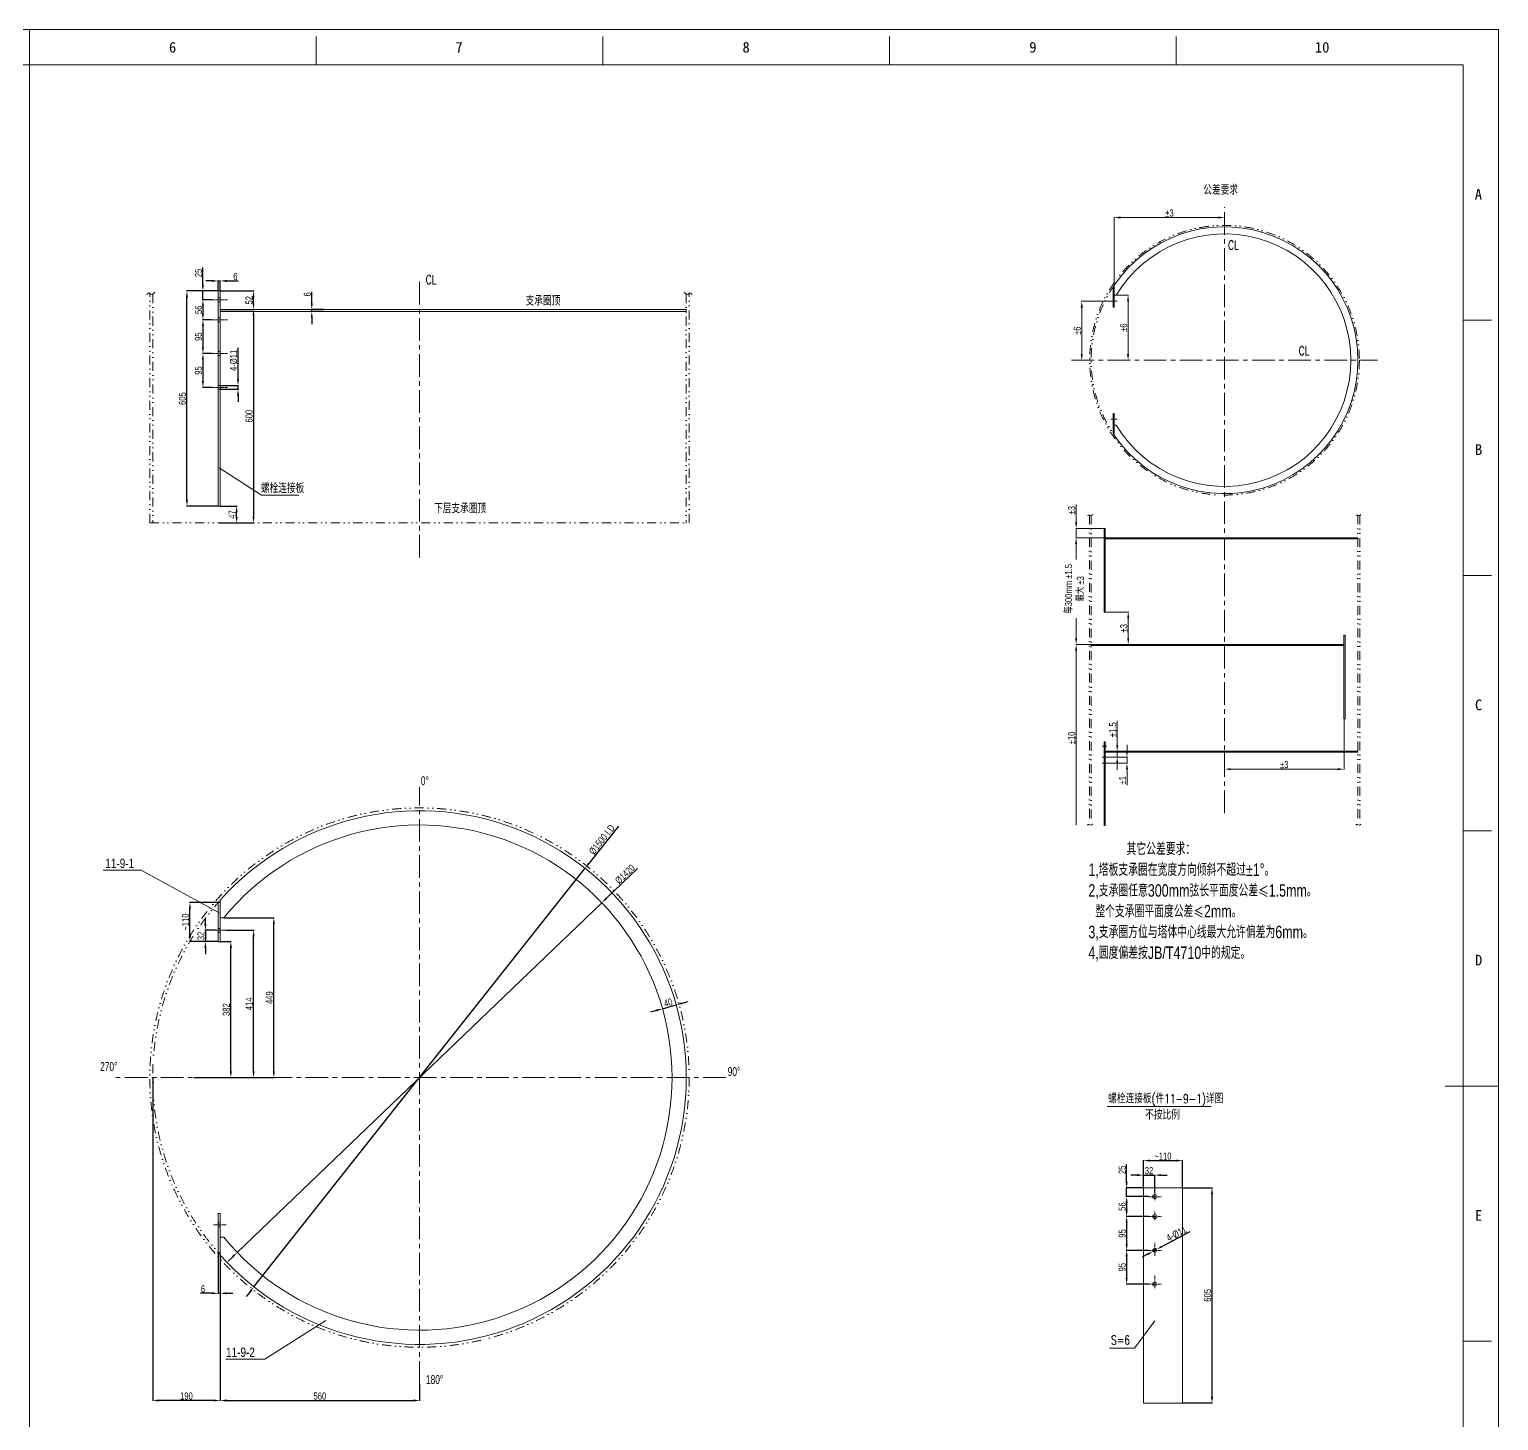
# Model space of a CAD drawing. Header units: millimetres. Extents: x 8160 to 405605, y -30951 to 80400.
# Drawn here: x 127769 to 144289, y 16830 to 32472 of the extents above; entities that cross this region are included whole.
import ezdxf

# ---------------------------------------------------------------- set-up
doc = ezdxf.new("R2010")
doc.units = ezdxf.units.MM
doc.linetypes.add('CENTER', pattern=[50.8, 31.75, -6.35, 6.35, -6.35])
doc.linetypes.add('DIVIDE', pattern=[31.75, 12.7, -6.35, 0, -6.35, 0, -6.35])
doc.layers.get('0').update_dxf_attribs({"lineweight": 13})
doc.layers.get('Defpoints').update_dxf_attribs({"lineweight": 13})
for name, color, linetype, lineweight in [('CENTER', 1, 'CENTER', 13), ('DIM', 7, 'Continuous', 13), ('DIVIDE', 3, 'DIVIDE', 13), ('PROFILE', 4, 'Continuous', 15), ('SEE', 2, 'Continuous', 13), ('table_o', 161, 'Continuous', 13)]:
    doc.layers.add(name, color=color, linetype=linetype, lineweight=lineweight)
doc.styles.add('HZ', font='txt.shx', dxfattribs={"width": 0.75, "bigfont": 'tcc_hzdx.shx'})
doc.styles.add('HZDX', font='tcc_simp.shx', dxfattribs={"width": 0.8, "height": 80, "bigfont": 'hzdx.shx'})
doc.styles.add('TCC', font='tcc_simp.shx', dxfattribs={"width": 0.75, "bigfont": 'tcc_hzdx.shx'})
doc.styles.add('图签', font='SimSun.ttf', dxfattribs={"height": 3})
doc.dimstyles.new('uni', dxfattribs={"dimtxt": 90, "dimasz": 70, "dimexe": 5, "dimexo": 0.625, "dimgap": 10, "dimtad": 1, "dimdec": 0, "dimdsep": 46, "dimtxsty": 'HZDX', "dimcen": 2.5, "dimadec": 0, "dimazin": 0, "dimtfac": 1, "dimtdec": 0, "dimtmove": 0, "dimatfit": 3, "dimfxl": 0, "dimarcsym": 0})

# ---------------------------------------------------------------- blocks, each defined once
blk = doc.blocks.new('*D259')
at = {"layer": 'Defpoints', "color": 0}
for p in [(129155, 20687), (129915, 18691), (129155, 17056)]:
    blk.add_point(p, dxfattribs=at)
at = {"layer": 'DIM', "color": 0, "lineweight": -2}
for p, q in [((129155, 20686), (129155, 17051)), ((129915, 18691), (129915, 17051)), ((129845, 17056), (129225, 17056))]:
    blk.add_line(p, q, dxfattribs=at)
at = {"layer": 'DIM', "color": 0}
for points in [[(129225, 17068), (129225, 17044), (129155, 17056)], [(129845, 17068), (129845, 17044), (129915, 17056)]]:
    blk.add_solid(points, dxfattribs=at)
at = {"layer": 'DIM', "color": 0, "insert": (129535, 17106), "char_height": 80, "attachment_point": 5, "style": 'HZDX'}
blk.add_mtext('190', dxfattribs=at)
blk = doc.blocks.new('*D260')
at = {"layer": 'Defpoints', "color": 0}
for p in [(129915, 18691), (132155, 17243), (132155, 17056)]:
    blk.add_point(p, dxfattribs=at)
at = {"layer": 'DIM', "color": 0, "lineweight": -2}
for p, q in [((129915, 18691), (129915, 17051)), ((132155, 17243), (132155, 17051)), ((129985, 17056), (132085, 17056))]:
    blk.add_line(p, q, dxfattribs=at)
at = {"layer": 'DIM', "color": 0}
for points in [[(129985, 17068), (129985, 17044), (129915, 17056)], [(132085, 17068), (132085, 17044), (132155, 17056)]]:
    blk.add_solid(points, dxfattribs=at)
at = {"layer": 'DIM', "color": 0, "insert": (131035, 17106), "char_height": 80, "attachment_point": 5, "style": 'HZDX'}
blk.add_mtext('560', dxfattribs=at)
blk = doc.blocks.new('*D261')
at = {"layer": 'Defpoints', "color": 0}
for p in [(129891, 18718), (129915, 18691), (129891, 18261)]:
    blk.add_point(p, dxfattribs=at)
at = {"layer": 'DIM', "color": 0, "lineweight": -2}
for p, q in [((129891, 18718), (129891, 18256)), ((129915, 18691), (129915, 18256)), ((129821, 18261), (129691, 18261)), ((129915, 18261), (129891, 18261)), ((129985, 18261), (130055, 18261))]:
    blk.add_line(p, q, dxfattribs=at)
at = {"layer": 'DIM', "color": 0}
for points in [[(129821, 18273), (129821, 18250), (129891, 18261)], [(129985, 18273), (129985, 18250), (129915, 18261)]]:
    blk.add_solid(points, dxfattribs=at)
at = {"layer": 'DIM', "color": 0, "insert": (129721, 18311), "char_height": 80, "attachment_point": 5, "style": 'HZDX'}
blk.add_mtext('6', dxfattribs=at)
blk = doc.blocks.new('*D262')
at = {"layer": 'Defpoints', "color": 0}
for p in [(129861, 22343), (129748, 22215), (129891, 22215)]:
    blk.add_point(p, dxfattribs=at)
at = {"layer": 'DIM', "color": 0, "lineweight": -2}
for p, q in [((129748, 22413), (129748, 22483)), ((129860, 22343), (129743, 22343)), ((129748, 22343), (129748, 22215)), ((129890, 22215), (129743, 22215)), ((129748, 22145), (129748, 22075))]:
    blk.add_line(p, q, dxfattribs=at)
at = {"layer": 'DIM', "color": 0}
for points in [[(129736, 22413), (129759, 22413), (129748, 22343)], [(129736, 22145), (129759, 22145), (129748, 22215)]]:
    blk.add_solid(points, dxfattribs=at)
at = {"layer": 'DIM', "color": 0, "insert": (129698, 22279), "char_height": 80, "attachment_point": 5, "rotation": 90, "style": 'HZDX'}
blk.add_mtext('32', dxfattribs=at)
blk = doc.blocks.new('*D263')
at = {"layer": 'Defpoints', "color": 0}
for p in [(129955, 22483), (130517, 22483), (129615, 20687)]:
    blk.add_point(p, dxfattribs=at)
at = {"layer": 'DIM', "color": 0, "lineweight": -2}
for p, q in [((129956, 22483), (130522, 22483)), ((130517, 20757), (130517, 22413)), ((129616, 20687), (130522, 20687))]:
    blk.add_line(p, q, dxfattribs=at)
at = {"layer": 'DIM', "color": 0}
for points in [[(130505, 22413), (130529, 22413), (130517, 22483)], [(130505, 20757), (130529, 20757), (130517, 20687)]]:
    blk.add_solid(points, dxfattribs=at)
at = {"layer": 'DIM', "color": 0, "insert": (130467, 21585), "char_height": 80, "attachment_point": 5, "rotation": 90, "style": 'HZDX'}
blk.add_mtext('449', dxfattribs=at)
blk = doc.blocks.new('*D264')
at = {"layer": 'Defpoints', "color": 0}
for p in [(134016, 23040), (130294, 18333)]:
    blk.add_point(p, dxfattribs=at)
at = {"layer": 'DIM', "color": 0, "lineweight": -2}
for p, q in [((134391, 23515), (134059, 23095)), ((130294, 18333), (134016, 23040)), ((130251, 18279), (130207, 18224))]:
    blk.add_line(p, q, dxfattribs=at)
at = {"layer": 'DIM', "color": 0}
for points in [[(134050, 23102), (134068, 23088), (134016, 23040)], [(130242, 18286), (130260, 18271), (130294, 18333)]]:
    blk.add_solid(points, dxfattribs=at)
at = {"layer": 'DIM', "color": 0, "insert": (134207, 23363), "char_height": 80, "attachment_point": 5, "rotation": 51.6667, "style": 'HZDX'}
blk.add_mtext('%%C1500 I.D', dxfattribs=at)
blk = doc.blocks.new('*D251')
at = {"layer": 'Defpoints', "color": 0}
for p in [(135041, 21504), (135041, 21504), (134888, 21461)]:
    blk.add_point(p, dxfattribs=at)
at = {"layer": 'DIM', "color": 0, "lineweight": -2}
for p, q in [((134888, 21461), (135041, 21504)), ((135042, 21504), (135043, 21499)), ((135109, 21523), (135176, 21542)), ((134820, 21441), (134753, 21422)), ((134888, 21460), (134889, 21456))]:
    blk.add_line(p, q, dxfattribs=at)
at = {"layer": 'DIM', "color": 0}
for points in [[(135106, 21534), (135112, 21512), (135041, 21504)], [(134817, 21453), (134823, 21430), (134888, 21461)]]:
    blk.add_solid(points, dxfattribs=at)
at = {"layer": 'DIM', "color": 0, "insert": (134951, 21530), "char_height": 80, "attachment_point": 5, "rotation": 15.8117, "style": 'HZDX'}
blk.add_mtext('40', dxfattribs=at)
blk = doc.blocks.new('*D258')
at = {"layer": 'Defpoints', "color": 0}
for p in [(129574, 22655), (129891, 22655), (129891, 22215)]:
    blk.add_point(p, dxfattribs=at)
at = {"layer": 'DIM', "color": 0, "lineweight": -2}
for p, q in [((129890, 22655), (129569, 22655)), ((129574, 22285), (129574, 22585)), ((129890, 22215), (129569, 22215))]:
    blk.add_line(p, q, dxfattribs=at)
at = {"layer": 'DIM', "color": 0}
for points in [[(129563, 22585), (129586, 22585), (129574, 22655)], [(129563, 22285), (129586, 22285), (129574, 22215)]]:
    blk.add_solid(points, dxfattribs=at)
at = {"layer": 'DIM', "color": 0, "insert": (129524, 22435), "char_height": 80, "attachment_point": 5, "rotation": 90, "style": 'HZDX'}
blk.add_mtext('~110', dxfattribs=at)
blk = doc.blocks.new('*D698')
at = {"layer": 'Defpoints', "color": 0}
for p in [(88556, 9970), (89796, 9882), (88556, 9210)]:
    blk.add_point(p, dxfattribs=at)
at = {"layer": 'DIM', "color": 0, "lineweight": -2}
for p, q in [((88556, 9211), (88556, 9975)), ((89726, 9970), (88626, 9970)), ((89796, 9882), (89796, 9975))]:
    blk.add_line(p, q, dxfattribs=at)
at = {"layer": 'DIM', "color": 0}
for points in [[(88626, 9982), (88626, 9958), (88556, 9970)], [(89726, 9982), (89726, 9958), (89796, 9970)]]:
    blk.add_solid(points, dxfattribs=at)
at = {"layer": 'DIM', "color": 0, "insert": (89176, 10020), "char_height": 80, "attachment_point": 5, "style": 'HZDX'}
blk.add_mtext('%%p3', dxfattribs=at)
blk = doc.blocks.new('*D699')
at = {"layer": 'Defpoints', "color": 0}
for p in [(88579, 9098), (88579, 8366), (88711, 8366)]:
    blk.add_point(p, dxfattribs=at)
at = {"layer": 'DIM', "color": 0, "lineweight": -2}
for p, q in [((88580, 9098), (88716, 9098)), ((88711, 9028), (88711, 8436)), ((88580, 8366), (88716, 8366))]:
    blk.add_line(p, q, dxfattribs=at)
at = {"layer": 'DIM', "color": 0}
for points in [[(88699, 9028), (88723, 9028), (88711, 9098)], [(88699, 8436), (88723, 8436), (88711, 8366)]]:
    blk.add_solid(points, dxfattribs=at)
at = {"layer": 'DIM', "color": 0, "insert": (88661, 8732), "char_height": 80, "attachment_point": 5, "rotation": 90, "style": 'HZDX'}
blk.add_mtext('%%p6', dxfattribs=at)
blk = doc.blocks.new('*D700')
at = {"layer": 'Defpoints', "color": 0}
for p in [(88517, 9028), (88190, 8366), (88280, 8366)]:
    blk.add_point(p, dxfattribs=at)
at = {"layer": 'DIM', "color": 0, "lineweight": -2}
for p, q in [((88516, 9028), (88185, 9028)), ((88190, 8958), (88190, 8436)), ((88279, 8366), (88185, 8366))]:
    blk.add_line(p, q, dxfattribs=at)
at = {"layer": 'DIM', "color": 0}
for points in [[(88178, 8958), (88202, 8958), (88190, 9028)], [(88178, 8436), (88202, 8436), (88190, 8366)]]:
    blk.add_solid(points, dxfattribs=at)
at = {"layer": 'DIM', "color": 0, "insert": (88140, 8697), "char_height": 80, "attachment_point": 5, "rotation": 90, "style": 'HZDX'}
blk.add_mtext('%%p6', dxfattribs=at)
blk = doc.blocks.new('*D701')
at = {"layer": 'Defpoints', "color": 0}
for p in [(88127, 6474), (88441, 6474), (88453, 6370)]:
    blk.add_point(p, dxfattribs=at)
at = {"layer": 'DIM', "color": 0, "lineweight": -2}
for p, q in [((88127, 6544), (88127, 6745)), ((88440, 6474), (88122, 6474)), ((88127, 6370), (88127, 6474)), ((88452, 6370), (88122, 6370)), ((88127, 6300), (88127, 6230))]:
    blk.add_line(p, q, dxfattribs=at)
at = {"layer": 'DIM', "color": 0}
for points in [[(88115, 6544), (88138, 6544), (88127, 6474)], [(88115, 6300), (88138, 6300), (88127, 6370)]]:
    blk.add_solid(points, dxfattribs=at)
at = {"layer": 'DIM', "color": 0, "insert": (88077, 6679), "char_height": 80, "attachment_point": 5, "rotation": 90, "style": 'HZDX'}
blk.add_mtext('%%P3', dxfattribs=at)
blk = doc.blocks.new('*D702')
at = {"layer": 'Defpoints', "color": 0}
for p in [(88453, 6370), (88127, 5170), (88296, 5170)]:
    blk.add_point(p, dxfattribs=at)
at = {"layer": 'DIM', "color": 0, "lineweight": -2}
for p, q in [((88452, 6370), (88122, 6370)), ((88127, 6300), (88127, 6124)), ((88127, 5240), (88127, 5467)), ((88295, 5170), (88122, 5170))]:
    blk.add_line(p, q, dxfattribs=at)
at = {"layer": 'DIM', "color": 0}
for points in [[(88115, 6300), (88138, 6300), (88127, 6370)], [(88115, 5240), (88138, 5240), (88127, 5170)]]:
    blk.add_solid(points, dxfattribs=at)
at = {"layer": 'DIM', "color": 0, "insert": (88109, 5795), "char_height": 80, "attachment_point": 5, "rotation": 90, "style": 'HZDX'}
blk.add_mtext('每300mm %%P1.5\\P最大 %%p3', dxfattribs=at)
blk = doc.blocks.new('*D703')
at = {"layer": 'Defpoints', "color": 0}
for p in [(88453, 5534), (88453, 5170), (88713, 5170)]:
    blk.add_point(p, dxfattribs=at)
at = {"layer": 'DIM', "color": 0, "lineweight": -2}
for p, q in [((88454, 5534), (88718, 5534)), ((88713, 5464), (88713, 5240)), ((88454, 5170), (88718, 5170))]:
    blk.add_line(p, q, dxfattribs=at)
at = {"layer": 'DIM', "color": 0}
for points in [[(88701, 5464), (88724, 5464), (88713, 5534)], [(88701, 5240), (88724, 5240), (88713, 5170)]]:
    blk.add_solid(points, dxfattribs=at)
at = {"layer": 'DIM', "color": 0, "insert": (88663, 5352), "char_height": 80, "attachment_point": 5, "rotation": 90, "style": 'HZDX'}
blk.add_mtext('%%p3', dxfattribs=at)
blk = doc.blocks.new('*D704')
at = {"layer": 'Defpoints', "color": 0}
for p in [(91139, 4334), (89796, 3958), (91139, 3768)]:
    blk.add_point(p, dxfattribs=at)
at = {"layer": 'DIM', "color": 0, "lineweight": -2}
for p, q in [((91139, 4333), (91139, 3763)), ((89796, 3957), (89796, 3763)), ((89866, 3768), (91069, 3768))]:
    blk.add_line(p, q, dxfattribs=at)
at = {"layer": 'DIM', "color": 0}
for points in [[(89866, 3779), (89866, 3756), (89796, 3768)], [(91069, 3779), (91069, 3756), (91139, 3768)]]:
    blk.add_solid(points, dxfattribs=at)
at = {"layer": 'DIM', "color": 0, "insert": (90467, 3818), "char_height": 80, "attachment_point": 5, "style": 'HZDX'}
blk.add_mtext('%%p3', dxfattribs=at)
blk = doc.blocks.new('*D705')
at = {"layer": 'Defpoints', "color": 0}
for p in [(88473, 3970), (88589, 3970), (88473, 3902)]:
    blk.add_point(p, dxfattribs=at)
at = {"layer": 'DIM', "color": 0, "lineweight": -2}
for p, q in [((88589, 4040), (88589, 4313)), ((88473, 3970), (88594, 3970)), ((88589, 3902), (88589, 3970)), ((88473, 3902), (88594, 3902)), ((88589, 3832), (88589, 3762))]:
    blk.add_line(p, q, dxfattribs=at)
at = {"layer": 'DIM', "color": 0}
for points in [[(88577, 4040), (88601, 4040), (88589, 3970)], [(88577, 3832), (88601, 3832), (88589, 3902)]]:
    blk.add_solid(points, dxfattribs=at)
at = {"layer": 'DIM', "color": 0, "insert": (88539, 4211), "char_height": 80, "attachment_point": 5, "rotation": 90, "style": 'HZDX'}
blk.add_mtext('%%p1.5', dxfattribs=at)
blk = doc.blocks.new('*D697')
at = {"layer": 'Defpoints', "color": 0}
for p in [(88473, 3902), (88473, 3835), (88699, 3835)]:
    blk.add_point(p, dxfattribs=at)
at = {"layer": 'DIM', "color": 0, "lineweight": -2}
for p, q in [((88699, 3972), (88699, 4042)), ((88473, 3835), (88704, 3835)), ((88474, 3902), (88704, 3902)), ((88699, 3902), (88699, 3835)), ((88699, 3765), (88699, 3589))]:
    blk.add_line(p, q, dxfattribs=at)
at = {"layer": 'DIM', "color": 0}
for points in [[(88687, 3972), (88710, 3972), (88699, 3902)], [(88687, 3765), (88710, 3765), (88699, 3835)]]:
    blk.add_solid(points, dxfattribs=at)
at = {"layer": 'DIM', "color": 0, "insert": (88649, 3642), "char_height": 80, "attachment_point": 5, "rotation": 90, "style": 'HZDX'}
blk.add_mtext('%%p1', dxfattribs=at)
blk = doc.blocks.new('*D706')
at = {"layer": 'Defpoints', "color": 0}
for p in [(88296, 5170), (88127, 3139), (88296, 3139)]:
    blk.add_point(p, dxfattribs=at)
at = {"layer": 'DIM', "color": 0, "lineweight": -2}
for p, q in [((88295, 5170), (88122, 5170)), ((88127, 5100), (88127, 3139))]:
    blk.add_line(p, q, dxfattribs=at)
at = {"layer": 'DIM', "color": 0}
blk.add_solid([(88115, 5100), (88138, 5100), (88127, 5170)], dxfattribs=at)
at = {"layer": 'DIM', "color": 0, "insert": (88077, 4119), "char_height": 80, "attachment_point": 5, "rotation": 90, "style": 'HZDX'}
blk.add_mtext('%%p10', dxfattribs=at)
blk = doc.blocks.new('_None')
blk = doc.blocks.new('*D246')
at = {"layer": 'Defpoints', "color": 0}
for p in [(129915, 29531), (130289, 29531), (129912, 29323)]:
    blk.add_point(p, dxfattribs=at)
at = {"layer": 'DIM', "color": 0, "lineweight": -2}
for p, q in [((129916, 29531), (130294, 29531)), ((130289, 29393), (130289, 29461)), ((129913, 29323), (130294, 29323))]:
    blk.add_line(p, q, dxfattribs=at)
at = {"layer": 'DIM', "color": 0}
for points in [[(130277, 29461), (130300, 29461), (130289, 29531)], [(130277, 29393), (130300, 29393), (130289, 29323)]]:
    blk.add_solid(points, dxfattribs=at)
at = {"layer": 'DIM', "color": 0, "insert": (130239, 29427), "char_height": 80, "attachment_point": 5, "rotation": 90, "style": 'HZDX'}
blk.add_mtext('52', dxfattribs=at)
blk = doc.blocks.new('*D247')
at = {"layer": 'Defpoints', "color": 0}
for p in [(129915, 29323), (129915, 26923), (130289, 26923)]:
    blk.add_point(p, dxfattribs=at)
at = {"layer": 'DIM', "color": 0, "lineweight": -2}
for p, q in [((129916, 29323), (130294, 29323)), ((130289, 29253), (130289, 26993)), ((129916, 26923), (130294, 26923))]:
    blk.add_line(p, q, dxfattribs=at)
at = {"layer": 'DIM', "color": 0}
for points in [[(130277, 29253), (130300, 29253), (130289, 29323)], [(130277, 26993), (130300, 26993), (130289, 26923)]]:
    blk.add_solid(points, dxfattribs=at)
at = {"layer": 'DIM', "color": 0, "insert": (130239, 28123), "char_height": 80, "attachment_point": 5, "rotation": 90, "style": 'HZDX'}
blk.add_mtext('600', dxfattribs=at)
blk = doc.blocks.new('*D252')
at = {"layer": 'Defpoints', "color": 0}
for p in [(129720, 29531), (129815, 29431), (129891, 29531)]:
    blk.add_point(p, dxfattribs=at)
at = {"layer": 'DIM', "color": 0, "lineweight": -2}
for p, q in [((129720, 29601), (129720, 29795)), ((129890, 29531), (129715, 29531)), ((129815, 29431), (129715, 29431)), ((129720, 29431), (129720, 29531)), ((129720, 29361), (129720, 29291))]:
    blk.add_line(p, q, dxfattribs=at)
at = {"layer": 'DIM', "color": 0}
for points in [[(129708, 29601), (129731, 29601), (129720, 29531)], [(129708, 29361), (129731, 29361), (129720, 29431)]]:
    blk.add_solid(points, dxfattribs=at)
at = {"layer": 'DIM', "color": 0, "insert": (129670, 29733), "char_height": 80, "attachment_point": 5, "rotation": 90, "style": 'HZDX'}
blk.add_mtext('25', dxfattribs=at)
blk = doc.blocks.new('*D253')
at = {"layer": 'Defpoints', "color": 0}
for p in [(129815, 29431), (129720, 29207), (129815, 29207)]:
    blk.add_point(p, dxfattribs=at)
at = {"layer": 'DIM', "color": 0, "lineweight": -2}
for p, q in [((129815, 29431), (129715, 29431)), ((129720, 29361), (129720, 29277)), ((129815, 29207), (129715, 29207))]:
    blk.add_line(p, q, dxfattribs=at)
at = {"layer": 'DIM', "color": 0}
for points in [[(129708, 29361), (129731, 29361), (129720, 29431)], [(129708, 29277), (129731, 29277), (129720, 29207)]]:
    blk.add_solid(points, dxfattribs=at)
at = {"layer": 'DIM', "color": 0, "insert": (129670, 29319), "char_height": 80, "attachment_point": 5, "rotation": 90, "style": 'HZDX'}
blk.add_mtext('56', dxfattribs=at)
blk = doc.blocks.new('*D254')
at = {"layer": 'Defpoints', "color": 0}
for p in [(129815, 29207), (129720, 28827), (129815, 28827)]:
    blk.add_point(p, dxfattribs=at)
at = {"layer": 'DIM', "color": 0, "lineweight": -2}
for p, q in [((129815, 29207), (129715, 29207)), ((129720, 29137), (129720, 28897)), ((129815, 28827), (129715, 28827))]:
    blk.add_line(p, q, dxfattribs=at)
at = {"layer": 'DIM', "color": 0}
for points in [[(129708, 29137), (129731, 29137), (129720, 29207)], [(129708, 28897), (129731, 28897), (129720, 28827)]]:
    blk.add_solid(points, dxfattribs=at)
at = {"layer": 'DIM', "color": 0, "insert": (129670, 29017), "char_height": 80, "attachment_point": 5, "rotation": 90, "style": 'HZDX'}
blk.add_mtext('95', dxfattribs=at)
blk = doc.blocks.new('*D248')
at = {"layer": 'Defpoints', "color": 0}
for p in [(129915, 28469), (129915, 28425), (130115, 28469)]:
    blk.add_point(p, dxfattribs=at)
at = {"layer": 'DIM', "color": 0, "lineweight": -2}
for p, q in [((130115, 28539), (130115, 28891)), ((129916, 28469), (130120, 28469)), ((129916, 28425), (130120, 28425)), ((130115, 28425), (130115, 28469)), ((130115, 28355), (130115, 28285))]:
    blk.add_line(p, q, dxfattribs=at)
at = {"layer": 'DIM', "color": 0}
for points in [[(130103, 28539), (130127, 28539), (130115, 28469)], [(130103, 28355), (130127, 28355), (130115, 28425)]]:
    blk.add_solid(points, dxfattribs=at)
at = {"layer": 'DIM', "color": 0, "insert": (130065, 28750), "char_height": 80, "attachment_point": 5, "rotation": 90, "style": 'HZDX'}
blk.add_mtext('4-%%C11', dxfattribs=at)
blk = doc.blocks.new('*D249')
at = {"layer": 'Defpoints', "color": 0}
for p in [(130944, 29323), (131075, 29323), (131075, 29299)]:
    blk.add_point(p, dxfattribs=at)
at = {"layer": 'DIM', "color": 0, "lineweight": -2}
for p, q in [((130944, 29393), (130944, 29523)), ((131075, 29323), (130939, 29323)), ((131075, 29299), (130939, 29299)), ((130944, 29299), (130944, 29323)), ((130944, 29229), (130944, 29159))]:
    blk.add_line(p, q, dxfattribs=at)
at = {"layer": 'DIM', "color": 0}
for points in [[(130932, 29393), (130955, 29393), (130944, 29323)], [(130932, 29229), (130955, 29229), (130944, 29299)]]:
    blk.add_solid(points, dxfattribs=at)
at = {"layer": 'DIM', "color": 0, "insert": (130894, 29493), "char_height": 80, "attachment_point": 5, "rotation": 90, "style": 'HZDX'}
blk.add_mtext('6', dxfattribs=at)
blk = doc.blocks.new('*D255')
at = {"layer": 'Defpoints', "color": 0}
for p in [(129815, 28827), (129720, 28447), (129815, 28447)]:
    blk.add_point(p, dxfattribs=at)
at = {"layer": 'DIM', "color": 0, "lineweight": -2}
for p, q in [((129815, 28827), (129715, 28827)), ((129720, 28757), (129720, 28517)), ((129815, 28447), (129715, 28447))]:
    blk.add_line(p, q, dxfattribs=at)
at = {"layer": 'DIM', "color": 0}
for points in [[(129708, 28757), (129731, 28757), (129720, 28827)], [(129708, 28517), (129731, 28517), (129720, 28447)]]:
    blk.add_solid(points, dxfattribs=at)
at = {"layer": 'DIM', "color": 0, "insert": (129670, 28637), "char_height": 80, "attachment_point": 5, "rotation": 90, "style": 'HZDX'}
blk.add_mtext('95', dxfattribs=at)
blk = doc.blocks.new('*D250')
at = {"layer": 'Defpoints', "color": 0}
for p in [(129915, 27111), (130099, 27111), (129901, 26923)]:
    blk.add_point(p, dxfattribs=at)
at = {"layer": 'DIM', "color": 0, "lineweight": -2}
for p, q in [((129916, 27111), (130104, 27111)), ((130099, 26993), (130099, 27041)), ((129902, 26923), (130104, 26923))]:
    blk.add_line(p, q, dxfattribs=at)
at = {"layer": 'DIM', "color": 0}
for points in [[(130087, 27041), (130111, 27041), (130099, 27111)], [(130087, 26993), (130111, 26993), (130099, 26923)]]:
    blk.add_solid(points, dxfattribs=at)
at = {"layer": 'DIM', "color": 0, "insert": (130049, 27017), "char_height": 80, "attachment_point": 5, "rotation": 90, "style": 'HZDX'}
blk.add_mtext('47', dxfattribs=at)
blk = doc.blocks.new('*D256')
at = {"layer": 'Defpoints', "color": 0}
for p in [(129540, 29531), (129891, 29531), (129891, 27111)]:
    blk.add_point(p, dxfattribs=at)
at = {"layer": 'DIM', "color": 0, "lineweight": -2}
for p, q in [((129890, 29531), (129535, 29531)), ((129540, 27181), (129540, 29461)), ((129890, 27111), (129535, 27111))]:
    blk.add_line(p, q, dxfattribs=at)
at = {"layer": 'DIM', "color": 0}
for points in [[(129529, 29461), (129552, 29461), (129540, 29531)], [(129529, 27181), (129552, 27181), (129540, 27111)]]:
    blk.add_solid(points, dxfattribs=at)
at = {"layer": 'DIM', "color": 0, "insert": (129490, 28321), "char_height": 80, "attachment_point": 5, "rotation": 90, "style": 'HZDX'}
blk.add_mtext('605', dxfattribs=at)
blk = doc.blocks.new('*D257')
at = {"layer": 'Defpoints', "color": 0}
for p in [(129915, 29644), (129891, 29531), (129915, 29531)]:
    blk.add_point(p, dxfattribs=at)
at = {"layer": 'DIM', "color": 0, "lineweight": -2}
for p, q in [((129821, 29644), (129751, 29644)), ((129891, 29532), (129891, 29649)), ((129891, 29644), (129915, 29644)), ((129915, 29532), (129915, 29649)), ((129985, 29644), (130115, 29644))]:
    blk.add_line(p, q, dxfattribs=at)
at = {"layer": 'DIM', "color": 0}
for points in [[(129821, 29655), (129821, 29632), (129891, 29644)], [(129985, 29655), (129985, 29632), (129915, 29644)]]:
    blk.add_solid(points, dxfattribs=at)
at = {"layer": 'DIM', "color": 0, "insert": (130085, 29694), "char_height": 80, "attachment_point": 5, "style": 'HZDX'}
blk.add_mtext('6', dxfattribs=at)
blk = doc.blocks.new('*D268')
at = {"layer": 'Defpoints', "color": 0}
for p in [(140734, 19753), (140294, 19448), (140734, 19448)]:
    blk.add_point(p, dxfattribs=at)
at = {"layer": 'DIM', "color": 0, "lineweight": -2}
for p, q in [((140294, 19448), (140294, 19758)), ((140364, 19753), (140664, 19753)), ((140734, 19448), (140734, 19758))]:
    blk.add_line(p, q, dxfattribs=at)
at = {"layer": 'DIM', "color": 0}
for points in [[(140364, 19765), (140364, 19742), (140294, 19753)], [(140664, 19765), (140664, 19742), (140734, 19753)]]:
    blk.add_solid(points, dxfattribs=at)
at = {"layer": 'DIM', "color": 0, "insert": (140514, 19803), "char_height": 80, "attachment_point": 5, "style": 'HZDX'}
blk.add_mtext('~110', dxfattribs=at)
blk = doc.blocks.new('*D269')
at = {"layer": 'Defpoints', "color": 0}
for p in [(140734, 19448), (141066, 19448), (140734, 17028)]:
    blk.add_point(p, dxfattribs=at)
at = {"layer": 'DIM', "color": 0, "lineweight": -2}
for p, q in [((140735, 19448), (141071, 19448)), ((141066, 17098), (141066, 19378)), ((140735, 17028), (141071, 17028))]:
    blk.add_line(p, q, dxfattribs=at)
at = {"layer": 'DIM', "color": 0}
for points in [[(141054, 19378), (141078, 19378), (141066, 19448)], [(141054, 17098), (141078, 17098), (141066, 17028)]]:
    blk.add_solid(points, dxfattribs=at)
at = {"layer": 'DIM', "color": 0, "insert": (141016, 18238), "char_height": 80, "attachment_point": 5, "rotation": 90, "style": 'HZDX'}
blk.add_mtext('605', dxfattribs=at)
blk = doc.blocks.new('*D270')
at = {"layer": 'Defpoints', "color": 0}
for p in [(140106, 19448), (140294, 19448), (140354, 19348)]:
    blk.add_point(p, dxfattribs=at)
at = {"layer": 'DIM', "color": 0, "lineweight": -2}
for p, q in [((140106, 19518), (140106, 19711)), ((140294, 19448), (140101, 19448)), ((140353, 19348), (140101, 19348)), ((140106, 19348), (140106, 19448)), ((140106, 19278), (140106, 19208))]:
    blk.add_line(p, q, dxfattribs=at)
at = {"layer": 'DIM', "color": 0}
for points in [[(140094, 19518), (140118, 19518), (140106, 19448)], [(140094, 19278), (140118, 19278), (140106, 19348)]]:
    blk.add_solid(points, dxfattribs=at)
at = {"layer": 'DIM', "color": 0, "insert": (140056, 19650), "char_height": 80, "attachment_point": 5, "rotation": 90, "style": 'HZDX'}
blk.add_mtext('25', dxfattribs=at)
blk = doc.blocks.new('*D271')
at = {"layer": 'Defpoints', "color": 0}
for p in [(140354, 19348), (140106, 19124), (140354, 19124)]:
    blk.add_point(p, dxfattribs=at)
at = {"layer": 'DIM', "color": 0, "lineweight": -2}
for p, q in [((140353, 19348), (140101, 19348)), ((140106, 19278), (140106, 19194)), ((140353, 19124), (140101, 19124))]:
    blk.add_line(p, q, dxfattribs=at)
at = {"layer": 'DIM', "color": 0}
for points in [[(140094, 19278), (140118, 19278), (140106, 19348)], [(140094, 19194), (140118, 19194), (140106, 19124)]]:
    blk.add_solid(points, dxfattribs=at)
at = {"layer": 'DIM', "color": 0, "insert": (140056, 19236), "char_height": 80, "attachment_point": 5, "rotation": 90, "style": 'HZDX'}
blk.add_mtext('56', dxfattribs=at)
blk = doc.blocks.new('*D272')
at = {"layer": 'Defpoints', "color": 0}
for p in [(140354, 19124), (140106, 18744), (140354, 18744)]:
    blk.add_point(p, dxfattribs=at)
at = {"layer": 'DIM', "color": 0, "lineweight": -2}
for p, q in [((140353, 19124), (140101, 19124)), ((140106, 19054), (140106, 18814)), ((140353, 18744), (140101, 18744))]:
    blk.add_line(p, q, dxfattribs=at)
at = {"layer": 'DIM', "color": 0}
for points in [[(140094, 19054), (140118, 19054), (140106, 19124)], [(140094, 18814), (140118, 18814), (140106, 18744)]]:
    blk.add_solid(points, dxfattribs=at)
at = {"layer": 'DIM', "color": 0, "insert": (140056, 18934), "char_height": 80, "attachment_point": 5, "rotation": 90, "style": 'HZDX'}
blk.add_mtext('95', dxfattribs=at)
blk = doc.blocks.new('*D273')
at = {"layer": 'Defpoints', "color": 0}
for p in [(140353, 18744), (140106, 18364), (140354, 18364)]:
    blk.add_point(p, dxfattribs=at)
at = {"layer": 'DIM', "color": 0, "lineweight": -2}
for p, q in [((140352, 18744), (140101, 18744)), ((140106, 18674), (140106, 18434)), ((140353, 18364), (140101, 18364))]:
    blk.add_line(p, q, dxfattribs=at)
at = {"layer": 'DIM', "color": 0}
for points in [[(140094, 18674), (140118, 18674), (140106, 18744)], [(140094, 18434), (140118, 18434), (140106, 18364)]]:
    blk.add_solid(points, dxfattribs=at)
at = {"layer": 'DIM', "color": 0, "insert": (140056, 18554), "char_height": 80, "attachment_point": 5, "rotation": 90, "style": 'HZDX'}
blk.add_mtext('95', dxfattribs=at)
blk = doc.blocks.new('*D274')
at = {"layer": 'Defpoints', "color": 0}
for p in [(140422, 19590), (140294, 19448), (140422, 19394)]:
    blk.add_point(p, dxfattribs=at)
at = {"layer": 'DIM', "color": 0, "lineweight": -2}
for p, q in [((140224, 19590), (140154, 19590)), ((140294, 19448), (140294, 19595)), ((140294, 19590), (140422, 19590)), ((140422, 19395), (140422, 19595)), ((140492, 19590), (140562, 19590))]:
    blk.add_line(p, q, dxfattribs=at)
at = {"layer": 'DIM', "color": 0}
for points in [[(140224, 19602), (140224, 19579), (140294, 19590)], [(140492, 19602), (140492, 19579), (140422, 19590)]]:
    blk.add_solid(points, dxfattribs=at)
at = {"layer": 'DIM', "color": 0, "insert": (140358, 19640), "char_height": 80, "attachment_point": 5, "style": 'HZDX'}
blk.add_mtext('32', dxfattribs=at)
blk = doc.blocks.new('*D267')
at = {"layer": 'Defpoints', "color": 0}
for p in [(140403, 18733), (140442, 18754)]:
    blk.add_point(p, dxfattribs=at)
at = {"layer": 'DIM', "color": 0, "lineweight": -2}
for p, q in [((140815, 18952), (140504, 18787)), ((140341, 18701), (140279, 18668)), ((140403, 18733), (140442, 18754))]:
    blk.add_line(p, q, dxfattribs=at)
at = {"layer": 'DIM', "color": 0}
for points in [[(140336, 18711), (140347, 18690), (140403, 18733)], [(140498, 18797), (140509, 18777), (140442, 18754)]]:
    blk.add_solid(points, dxfattribs=at)
at = {"layer": 'DIM', "color": 0, "insert": (140667, 18930), "char_height": 80, "attachment_point": 5, "rotation": 27.9631, "style": 'HZDX'}
blk.add_mtext('4-%%c11', dxfattribs=at)
blk = doc.blocks.new('*D741')
at = {"layer": 'Defpoints', "color": 0}
for p in [(129915, 22215), (130034, 22215), (129616, 20687)]:
    blk.add_point(p, dxfattribs=at)
at = {"layer": 'DIM', "color": 0, "lineweight": -2}
for p, q in [((129916, 22215), (130039, 22215)), ((130034, 20757), (130034, 22145)), ((129616, 20687), (130039, 20687))]:
    blk.add_line(p, q, dxfattribs=at)
at = {"layer": 'DIM', "color": 0}
for points in [[(130022, 22145), (130046, 22145), (130034, 22215)], [(130022, 20757), (130046, 20757), (130034, 20687)]]:
    blk.add_solid(points, dxfattribs=at)
at = {"layer": 'DIM', "color": 0, "insert": (129984, 21451), "char_height": 80, "attachment_point": 5, "rotation": 90, "style": 'HZDX'}
blk.add_mtext('382', dxfattribs=at)
blk = doc.blocks.new('*D742')
at = {"layer": 'Defpoints', "color": 0}
for p in [(129980, 22343), (130290, 22343), (129616, 20687)]:
    blk.add_point(p, dxfattribs=at)
at = {"layer": 'DIM', "color": 0, "lineweight": -2}
for p, q in [((129981, 22343), (130295, 22343)), ((130290, 20757), (130290, 22273)), ((129617, 20687), (130295, 20687))]:
    blk.add_line(p, q, dxfattribs=at)
at = {"layer": 'DIM', "color": 0}
for points in [[(130278, 22273), (130301, 22273), (130290, 22343)], [(130278, 20757), (130301, 20757), (130290, 20687)]]:
    blk.add_solid(points, dxfattribs=at)
at = {"layer": 'DIM', "color": 0, "insert": (130240, 21515), "char_height": 80, "attachment_point": 5, "rotation": 90, "style": 'HZDX'}
blk.add_mtext('414', dxfattribs=at)
blk = doc.blocks.new('*D743')
at = {"layer": 'Defpoints', "color": 0}
for p in [(134205, 22653), (130105, 18721)]:
    blk.add_point(p, dxfattribs=at)
at = {"layer": 'DIM', "color": 0, "lineweight": -2}
for p, q in [((134606, 23038), (134255, 22701)), ((130105, 18721), (134205, 22653)), ((130055, 18672), (130004, 18624))]:
    blk.add_line(p, q, dxfattribs=at)
at = {"layer": 'DIM', "color": 0}
for points in [[(134247, 22710), (134263, 22693), (134205, 22653)], [(130047, 18681), (130063, 18664), (130105, 18721)]]:
    blk.add_solid(points, dxfattribs=at)
at = {"layer": 'DIM', "color": 0, "insert": (134466, 22973), "char_height": 80, "attachment_point": 5, "rotation": 43.8077, "style": 'HZDX'}
blk.add_mtext('%%C1420', dxfattribs=at)
blk = doc.blocks.new('btol-1')
at = {"layer": 'CENTER', "ltscale": 8}
for p, q in [((89795.7, 3273.8), (89795.7, 10087.5)), ((88074.1, 8365.9), (91517.4, 8365.9))]:
    blk.add_line(p, q, dxfattribs=at)
at = {"layer": 'CENTER'}
for p, q in [((88516.8, 9027.9), (88589.2, 9027.9)), ((88516.8, 7703.9), (88589.2, 7703.9)), ((88472.7, 4027.8), (88421.2, 4027.8)), ((88472.7, 3902.1), (88421.2, 3902.1)), ((88472.7, 3835.4), (88421.2, 3835.4))]:
    blk.add_line(p, q, dxfattribs=at)
at = {"layer": 'DIVIDE', "ltscale": 8}
for p, q in [((88275.7, 6624.8), (88275.7, 3145.6)), ((88295.7, 6618.5), (88295.7, 3139.3)), ((91295.7, 6622.6), (91295.7, 3143.5)), ((91315.7, 6620.1), (91315.7, 3140.9))]:
    blk.add_line(p, q, dxfattribs=at)
blk.add_circle((89795.7, 8365.9), 1516, dxfattribs=at)
blk.add_arc((89795.7, 8365.9), 1500, 145.75783, 214.24217, dxfattribs=at)
at = {"layer": 'PROFILE'}
for p, q in [((88543.7, 9192), (88543.7, 8963.9)), ((88543.7, 9192), (88555.7, 9192)), ((88555.7, 9209.9), (88555.7, 8963.9)), ((88555.7, 9097.9), (88578.9, 9097.9)), ((88543.7, 8963.9), (88555.7, 8963.9)), ((88543.7, 7767.9), (88555.7, 7767.9)), ((88543.7, 7539.7), (88543.7, 7767.9)), ((88555.7, 7521.8), (88555.7, 7767.9)), ((88555.7, 7633.9), (88578.9, 7633.9)), ((88543.7, 7539.7), (88555.7, 7539.7)), ((88440.9, 6473.5), (88440.9, 5533.5)), ((88452.9, 6473.5), (88440.9, 6473.5)), ((88452.9, 6473.5), (88452.9, 5533.5)), ((88452.9, 6369.5), (91295.7, 6369.5)), ((88452.9, 6357.5), (91295.7, 6357.5)), ((91295.7, 6357.5), (91295.7, 6369.5)), ((88452.9, 5533.5), (88440.9, 5533.5)), ((91138.6, 5169.5), (88295.7, 5169.5)), ((88295.7, 5157.5), (88295.7, 5169.5)), ((91138.6, 5157.5), (88295.7, 5157.5)), ((91138.6, 5273.5), (91138.6, 4733.5)), ((91138.6, 5273.5), (91150.6, 5273.5)), ((91150.6, 5273.5), (91150.6, 4733.5)), ((91138.7, 4735.6), (91138.6, 4333.5)), ((91150.6, 4733.5), (91150.6, 4333.5)), ((91138.6, 4333.5), (91150.6, 4333.5)), ((88440.9, 4073.5), (88440.9, 3133.5)), ((88452.9, 4073.5), (88440.9, 4073.5)), ((88452.9, 4073.5), (88452.9, 3133.5)), ((88452.9, 3969.5), (91295.7, 3969.5)), ((91295.7, 3957.5), (91295.7, 3969.5)), ((88452.9, 3957.5), (91295.7, 3957.5)), ((88452.9, 3133.5), (88440.9, 3133.5))]:
    blk.add_line(p, q, dxfattribs=at)
for radius, start, end in [(1500, 214.24217, 145.75783), (1420, 211.03041, 148.96959)]:
    blk.add_arc((89795.7, 8365.9), radius, start, end, dxfattribs=at)
at = {"layer": 'SEE'}
for points in [[(88256.2, 6619.1), (88271.5, 6625.4), (88293.8, 6618.4), (88315.4, 6630.3)], [(91270.4, 6619.1), (91285.7, 6625.4), (91308, 6618.4), (91329.6, 6630.3)], [(88256.2, 3140), (88271.5, 3146.3), (88293.8, 3139.3), (88315.4, 3151.1)], [(91270.4, 3140), (91285.7, 3146.3), (91308, 3139.3), (91329.6, 3151.1)]]:
    blk.add_spline(points, degree=3, dxfattribs=at)
at = {"insert": (88264.8, 2940.9), "char_height": 140, "width": 3591.964, "attachment_point": 1, "style": 'TCC'}
blk.add_mtext('{\\Ftcc_simp,hzdx|c134;           其它公差要求：\\P1,塔板支承圈在宽度方向倾斜不超过%%P1%%D。\\P2,支承圈任意300mm弦长平面度公差\\Ftxt|c0;\\H0.8333x;≤\\Ftcc_simp,hzdx|c134;\\H1.2x;1.5mm。\\P  整个支承圈平面度公差\\Ftxt|c0;\\H0.8333x;≤\\Ftcc_simp,hzdx|c134;\\H1.2x;2mm。\\P3,支承圈方位与塔体中心线最大允许偏差为6mm。\\P4,圆度偏差按JB/T4710中的规定。}', dxfattribs=at)
at = {"layer": 'DIM', "style": 'HZ', "width": 0.75}
for s, p in [('公差要求', (89557.3, 10227.7)), ('CL', (89835.6, 9610)), ('CL', (90629.4, 8422))]:
    blk.add_text(s, height=100, dxfattribs=at).set_placement(p)
at = {"layer": 'DIM'}
for base, p1, p2, picture, middle in [((88555.7, 9970.1), (89795.7, 9881.9), (88555.7, 9209.9), '*D698', (89175.7, 10020.1)), ((91138.6, 3767.8), (89795.7, 3957.5), (91138.6, 4333.5), '*D704', (90467.1, 3817.8))]:
    dim = blk.add_linear_dim(base=base, p1=p1, p2=p2, text='%%p3', dimstyle='uni', dxfattribs=at)
    dim.commit()
    dim.dimension.update_dxf_attribs({"geometry": picture, "text_midpoint": middle})
for base, p1, p2, text, picture, middle in [((88711, 8365.9), (88578.9, 9097.9), (88578.9, 8365.9), '%%p6', '*D699', (88661, 8731.9)), ((88189.8, 8365.9), (88516.8, 9027.9), (88279.7, 8365.9), '%%p6', '*D700', (88139.8, 8696.9)), ((88126.7, 6473.5), (88452.9, 6369.5), (88440.9, 6473.5), '%%P3', '*D701', (88076.7, 6679.2)), ((88712.8, 5169.5), (88452.9, 5533.5), (88452.9, 5169.5), '%%p3', '*D703', (88662.8, 5351.5)), ((88589.1, 3969.5), (88472.7, 3902.1), (88472.7, 3969.5), '%%p1.5', '*D705', (88539.1, 4211.4)), ((88698.8, 3835.4), (88473.3, 3902.1), (88472.7, 3835.4), '%%p1', '*D697', (88648.8, 3642.3))]:
    dim = blk.add_linear_dim(base=base, p1=p1, p2=p2, angle=90, text=text, dimstyle='uni', dxfattribs=at)
    dim.commit()
    dim.dimension.update_dxf_attribs({"geometry": picture, "text_midpoint": middle})
dim = blk.add_linear_dim(base=(88126.7, 5169.5), p1=(88452.9, 6369.5), p2=(88295.7, 5169.5), angle=90, text='每300mm %%P1.5\\P最大 %%p3', dimstyle='uni', override={"dimtmove": 2}, dxfattribs=at)
dim.commit()
dim.dimension.update_dxf_attribs({"geometry": '*D702', "text_midpoint": (88108.7, 5795.5), "dimtype": 160})
dim = blk.add_linear_dim(base=(88126.7, 3139.3), p1=(88295.7, 5169.5), p2=(88295.7, 3139.3), angle=90, text='%%p10', dimstyle='uni', override={"dimblk2": 'None', "dimsah": 1, "dimse2": 1}, dxfattribs=at)
dim.commit()
dim.dimension.update_dxf_attribs({"geometry": '*D706', "text_midpoint": (88076.7, 4119.4)})

msp = doc.modelspace()

# ---------------------------------------------------------------- linework, layer by layer
at = {"color": 7}
for p, q in [((144288.6, 32472), (110648.6, 32472)), ((127768.6, 32472), (127768.6, 31872)), ((130992.6, 32072), (130992.6, 32392)), ((134216.6, 32072), (134216.6, 32392)), ((137440.6, 32072), (137440.6, 32392)), ((140664.6, 32072), (140664.6, 32392)), ((144288.6, 8712), (144288.6, 32472)), ((143888.6, 32072), (111648.6, 32072)), ((143888.6, 9112), (143888.6, 32072)), ((143888.6, 29202), (144208.6, 29202)), ((143888.6, 26332), (144208.6, 26332)), ((143888.6, 23462), (144208.6, 23462)), ((144288.6, 20592), (143688.6, 20592)), ((143888.6, 17722), (144208.6, 17722))]:
    msp.add_line(p, q, dxfattribs=at)
at = {"layer": 'CENTER', "color": 7, "ltscale": 8}
for p, q in [((132155, 26534.3), (132155, 29670)), ((132155, 17243.4), (132155, 23951.8)), ((135598.3, 20686.7), (128711.6, 20686.7))]:
    msp.add_line(p, q, dxfattribs=at)
at = {"layer": 'CENTER', "color": 7}
for p, q in [((129997.2, 29431.3), (129815.4, 29431.3)), ((129997.2, 29207.3), (129815.4, 29207.3)), ((129997.2, 28827.3), (129815.4, 28827.3)), ((129997.2, 28447.3), (129815.4, 28447.3)), ((129980.3, 22342.7), (129836.9, 22342.7)), ((140353.5, 19347.7), (140498.2, 19347.7)), ((140422.5, 19308), (140422.5, 19394.2)), ((140422.5, 19085), (140422.5, 19181.5)), ((129980.3, 19030.7), (129836.9, 19030.7)), ((140353.5, 19123.7), (140498.2, 19123.7)), ((140422.5, 18681.7), (140422.5, 18833.6)), ((140353.5, 18743.7), (140498.2, 18743.7)), ((140353.5, 18363.7), (140498.2, 18363.7)), ((140422.5, 18319.1), (140422.5, 18463.3))]:
    msp.add_line(p, q, dxfattribs=at)
at = {"layer": 'DIM', "color": 7}
for p, q in [((130380.2, 27235.5), (129903.9, 27543.4)), ((130797.3, 27235.5), (130380.2, 27235.5)), ((139885.8, 20361.5), (141055.6, 20361.5)), ((140194.8, 17644), (140422.4, 17952)), ((139914.6, 17644), (140194.8, 17644))]:
    msp.add_line(p, q, dxfattribs=at)
at = {"layer": 'DIVIDE', "color": 7, "ltscale": 8}
for p, q in [((129123, 26923.3), (129123, 29507.7)), ((129155, 29496.4), (129155, 26923.3)), ((135155, 29496.4), (135155, 26923.3)), ((135187, 26923.3), (135187, 29507.7)), ((129123, 26923.3), (135187, 26923.3))]:
    msp.add_line(p, q, dxfattribs=at)
msp.add_circle((132155, 20686.7), 3032, dxfattribs=at)
msp.add_arc((132155, 20686.7), 3000, 138.30245, 221.69755, dxfattribs=at)
at = {"layer": 'PROFILE', "color": 7}
for p, q in [((129891, 29531.3), (129891, 27111.3)), ((129915, 29531.3), (129891, 29531.3)), ((129915, 29453.3), (129891, 29453.3)), ((129915, 29409.3), (129891, 29409.3)), ((129915, 29531.3), (129915, 27111.3)), ((129915, 29323.3), (135155, 29323.3)), ((129915, 29299.3), (135155, 29299.3)), ((135155, 29299.3), (135155, 29323.3)), ((129915, 29229.3), (129891, 29229.3)), ((129915, 29185.3), (129891, 29185.3)), ((129915, 28849.3), (129891, 28849.3)), ((129915, 28805.3), (129891, 28805.3)), ((129915, 28469.3), (129891, 28469.3)), ((129915, 28425.3), (129891, 28425.3)), ((129915, 27111.3), (129891, 27111.3)), ((129891, 22655), (129891, 22214.7)), ((129891, 22655), (129915, 22655)), ((129915, 22682.3), (129915, 22214.7)), ((129955, 22482.7), (129915, 22482.7)), ((129915, 22364.7), (129891, 22364.7)), ((129915, 22320.7), (129891, 22320.7)), ((129915, 22214.7), (129891, 22214.7)), ((140294.5, 17027.7), (140294.5, 19447.7)), ((140294.5, 19447.7), (140734.5, 19447.7)), ((140734.5, 17027.7), (140734.5, 19447.7)), ((129915, 19158.7), (129891, 19158.7)), ((129891, 18718.4), (129891, 19158.7)), ((129915, 19052.7), (129891, 19052.7)), ((129915, 19008.7), (129891, 19008.7)), ((129915, 19158.7), (129915, 18691.1)), ((129955, 18890.7), (129915, 18890.7)), ((129891, 18718.4), (129915, 18718.4)), ((140294.5, 17027.7), (140734.5, 17027.7))]:
    msp.add_line(p, q, dxfattribs=at)
for centre in [(140422.5, 19347.7), (140422.5, 19123.7), (140422.5, 18743.7), (140422.5, 18363.7)]:
    msp.add_circle(centre, 22, dxfattribs=at)
for radius, start, end in [(3000, 221.69755, 138.30245), (2840, 219.227, 140.773)]:
    msp.add_arc((132155, 20686.7), radius, start, end, dxfattribs=at)
at = {"layer": 'SEE', "color": 7}
for p, q in [((128599.7, 23018.2), (129024.3, 23018.2)), ((129024.3, 23018.2), (129902.2, 22538.5)), ((130415, 17521.7), (131100.1, 17956.6)), ((129977.8, 17521.7), (130415, 17521.7))]:
    msp.add_line(p, q, dxfattribs=at)
for points in [[(129088.6, 29490), (129122.7, 29507.8), (129134.6, 29496), (129180.7, 29516.8)], [(135221.4, 29490), (135187.2, 29507.8), (135175.3, 29496), (135129.3, 29516.8)]]:
    msp.add_spline(points, degree=3, dxfattribs=at)
at = {"layer": 'table_o', "color": 7}
msp.add_line((127768.6, 9112), (127768.6, 32072), dxfattribs=at)

# ---------------------------------------------------------------- block references
at = {"layer": 'DIM', "color": 7}
msp.add_blockref('btol-1', (51411.2, 20386.5), dxfattribs=at)

# ---------------------------------------------------------------- texts
at = {"color": 7, "style": '图签'}
for s, p in [('6', (129338.4, 32211.1)), ('7', (132559.7, 32211.1)), ('8', (135787, 32211.1)), ('9', (139011, 32211.1)), ('10', (142223, 32211.1)), ('A', (144020.5, 30557.1)), ('B', (144023.2, 27687.1)), ('C', (144023.2, 24817.1)), ('D', (144023.2, 21947.1)), ('E', (144022.5, 19077.1))]:
    msp.add_text(s, height=120, dxfattribs=at).set_placement(p)
at = {"layer": 'DIM', "color": 7, "style": 'HZ', "width": 0.75}
for s, p in [('CL', (132224, 29608.4)), ('支承圈顶', (133347.9, 29367.1)), ('螺栓连接板', (130372.6, 27259.9)), ('下层支承圈顶', (132319.4, 27032.4)), ('螺栓连接板(件11-9-1)详图', (139898.5, 20399)), ('不按比例', (140314.6, 20215.7)), ('S=6', (139931.8, 17685.8))]:
    msp.add_text(s, height=100, dxfattribs=at).set_placement(p)
at = {"layer": 'SEE', "color": 7, "style": 'HZDX'}
for s, height, width, p in [('0%%D', 100, 0.7, (132170.4, 23974.3)), ('11-9-1', 104.92, 0.8, (128622.2, 23043.1)), ('270%%D', 100, 0.7, (128564.3, 20761.1)), ('90%%D', 100, 0.7, (135620.7, 20704.6)), ('11-9-2', 104.92, 0.8, (129979.9, 17545.8)), ('180%%D', 100, 0.7, (132228.1, 17241.6))]:
    msp.add_text(s, height=height, dxfattribs=dict(at, width=width)).set_placement(p)

# ---------------------------------------------------------------- dimensions: what is measured, and where the dimension line sits
at = {"layer": 'DIM', "color": 7}
for base, p1, p2, angle, text, picture, middle in [((129719.7, 29531.3), (129815.4, 29431.3), (129891, 29531.3), 90, '25', '*D252', (129669.7, 29733.1)), ((129540.5, 29531.3), (129891, 27111.3), (129891, 29531.3), 90, '605', '*D256', (129490.5, 28321.3)), ((129719.7, 29207.3), (129815.4, 29431.3), (129815.4, 29207.3), 90, '56', '*D253', (129669.7, 29319.3)), ((130288.5, 29531.3), (129912.5, 29323.3), (129915, 29531.3), 90, '52', '*D246', (130238.5, 29427.3)), ((130943.7, 29323.3), (131075.3, 29299.3), (131075.3, 29323.3), 90, '6', '*D249', (130893.7, 29493.1)), ((130288.5, 26923.3), (129915, 29323.3), (129915, 26923.3), 90, '600', '*D247', (130238.5, 28123.3)), ((129719.7, 28827.3), (129815.4, 29207.3), (129815.4, 28827.3), 90, '95', '*D254', (129669.7, 29017.3)), ((129719.7, 28447.3), (129815.4, 28827.3), (129815.4, 28447.3), 90, '95', '*D255', (129669.7, 28637.3)), ((130114.9, 28469.3), (129915, 28425.3), (129915, 28469.3), 90, '4-%%C11', '*D248', (130064.9, 28750.3)), ((130098.9, 27111.3), (129901.3, 26923.3), (129915, 27111.3), 90, '47', '*D250', (130048.9, 27017.3)), ((129574.4, 22655), (129891, 22214.7), (129891, 22655), 90, '~110', '*D258', (129524.4, 22434.9)), ((130516.9, 22482.7), (129615, 20686.7), (129955, 22482.7), 90, '449', '*D263', (130466.9, 21584.7)), ((129747.6, 22214.7), (129861.1, 22342.7), (129891, 22214.7), 90, '32', '*D262', (129697.6, 22278.7)), ((130289.5, 22342.7), (129616.3, 20686.7), (129980.3, 22342.7), 90, '414', '*D742', (130239.5, 21514.7)), ((130034, 22214.7), (129615.6, 20686.7), (129915, 22214.7), 90, '382', '*D741', (129984, 21450.7)), ((129155, 17056.1), (129915, 18691.1), (129155, 20686.7), 180, '190', '*D259', (129535, 17106.1)), ((140105.9, 19447.7), (140353.5, 19347.7), (140294.5, 19447.7), 90, '25', '*D270', (140055.9, 19649.5)), ((140105.9, 19123.7), (140353.5, 19347.7), (140353.5, 19123.7), 90, '56', '*D271', (140055.9, 19235.7)), ((141066, 19447.7), (140734.5, 17027.7), (140734.5, 19447.7), 90, '605', '*D269', (141016, 18237.7)), ((140105.9, 18743.7), (140353.5, 19123.7), (140353.5, 18743.7), 90, '95', '*D272', (140055.9, 18933.7)), ((129891, 18261.4), (129915, 18691.1), (129891, 18718.4), 180, '6', '*D261', (129721.2, 18311.4)), ((132155, 17056.1), (129915, 18691.1), (132155, 17243.4), 180, '560', '*D260', (131035, 17106.1)), ((140105.9, 18363.7), (140352.9, 18743.7), (140353.5, 18363.7), 90, '95', '*D273', (140055.9, 18553.7))]:
    dim = msp.add_linear_dim(base=base, p1=p1, p2=p2, angle=angle, text=text, dimstyle='uni', dxfattribs=at)
    dim.commit()
    dim.dimension.update_dxf_attribs({"geometry": picture, "text_midpoint": middle})
for base, p1, p2, text, picture, middle in [((129915, 29643.7), (129891, 29531.3), (129915, 29531.3), '6', '*D257', (130084.8, 29693.7)), ((140734.5, 19753.3), (140294.5, 19447.7), (140734.5, 19447.7), '~110', '*D268', (140514.5, 19803.3)), ((140422.5, 19590.3), (140294.5, 19447.7), (140422.5, 19394.2), '32', '*D274', (140358.5, 19640.3))]:
    dim = msp.add_linear_dim(base=base, p1=p1, p2=p2, text=text, dimstyle='uni', dxfattribs=at)
    dim.commit()
    dim.dimension.update_dxf_attribs({"geometry": picture, "text_midpoint": middle})
for p1, p2, text, picture, middle in [((130294.3, 18333.5), (134015.7, 23040), '%%C1500 I.D', '*D264', (134207.5, 23363.2)), ((140403.1, 18733.4), (140441.9, 18754), '4-%%c11', '*D267', (140666.7, 18930))]:
    dim = msp.add_diameter_dim_2p(p1=p1, p2=p2, text=text, dimstyle='uni', dxfattribs=at)
    dim.commit()
    dim.dimension.update_dxf_attribs({"geometry": picture, "text_midpoint": middle})
dim = msp.add_diameter_dim_2p(p1=(130105.4, 18720.8), p2=(134204.5, 22652.7), text='%%C1420', dimstyle='uni', dxfattribs=at)
dim.commit()
dim.dimension.update_dxf_attribs({"geometry": '*D743', "text_midpoint": (134501.1, 22937.1), "dimtype": 163})
dim = msp.add_aligned_dim(p1=(134887.5, 21460.6), p2=(135041.5, 21504.2), distance=0, text='40', dimstyle='uni', dxfattribs=at)
dim.commit()
dim.dimension.update_dxf_attribs({"geometry": '*D251', "text_midpoint": (134950.9, 21530.5)})

doc.saveas('drawing.dxf')
